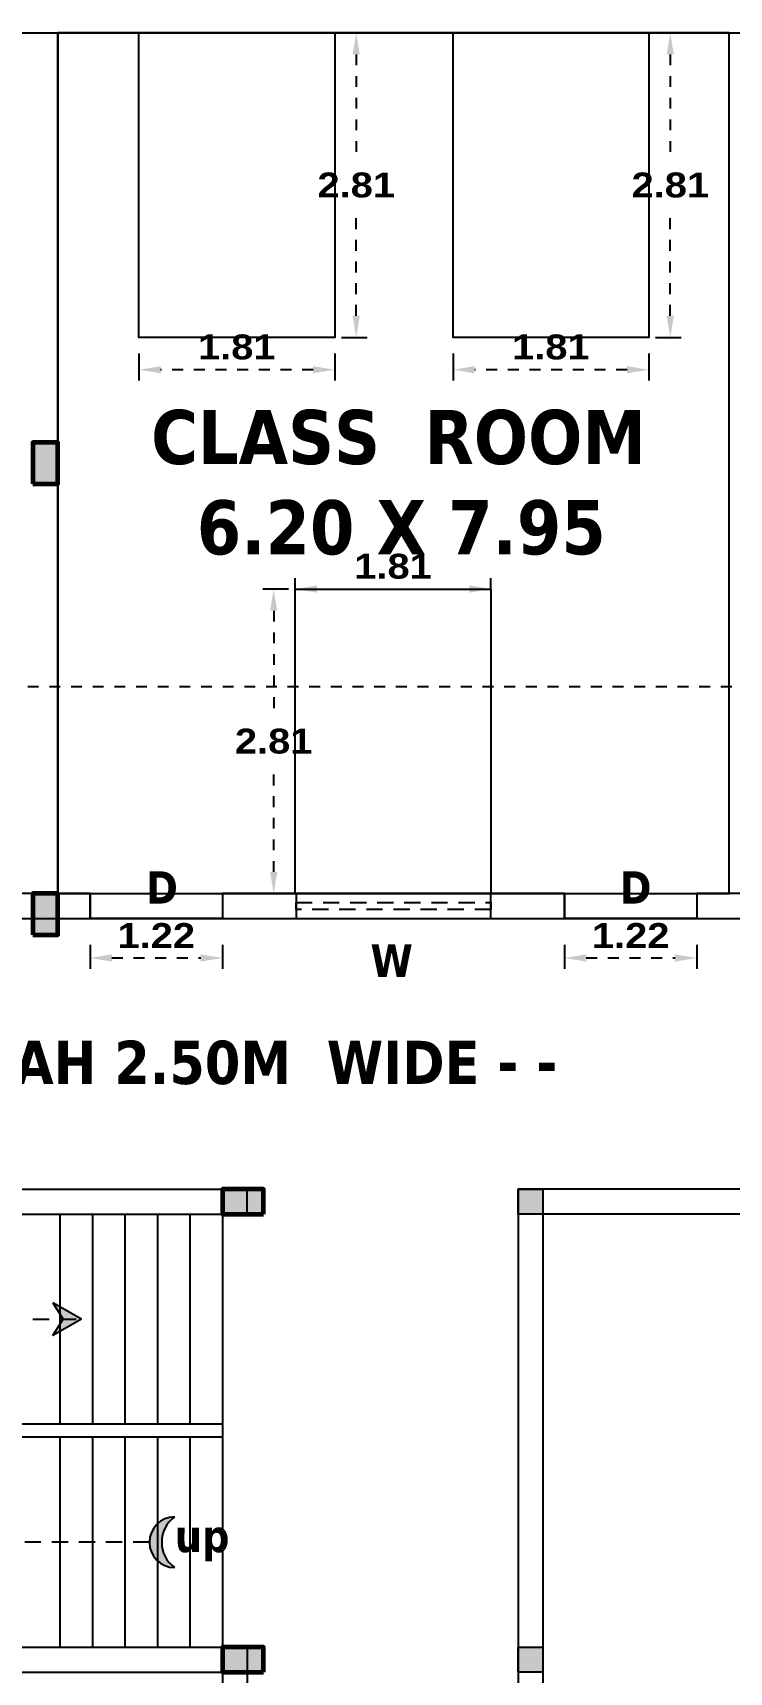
# Model space of a CAD drawing. Header units: metres. Extents: x 863 to 1571, y 626 to 804.
# Drawn here: x 874.21 to 880.64, y 682.07 to 697.21 of the extents above; entities that cross this region are included whole.
import ezdxf

# ---------------------------------------------------------------- set-up
doc = ezdxf.new("R2010")
doc.units = ezdxf.units.M
doc.header["$LTSCALE"] = 0.2
doc.header["$MEASUREMENT"] = 0
doc.header["$PDMODE"] = 2
for name, pattern in [('DASHDOT', [1, 0.5, -0.25, 0, -0.25]), ('DOT2', [0.125, 0, -0.125]), ('HIDDEN', [0.375, 0.25, -0.125])]:
    doc.linetypes.add(name, pattern=pattern)
doc.layers.get('0').update_dxf_attribs({"lineweight": 60})
for name, color, linetype in [('BLK_1_FLR_0_BLT_UP_AREA', 9, 'Continuous'), ('BLK_1_FLR_0_EXIT_WIDTH_DOOR', 1, 'Continuous'), ('BLK_1_FLR_0_REGULAR_ROOM_2', 2, 'Continuous'), ('BLK_1_FLR_0_REGULAR_ROOM_4', 2, 'Continuous'), ('BLK_1_FLR_0_ROOM_4_LIGHT_VENTILATION_1', 232, 'Continuous'), ('DOOR_OPEN', 232, 'Continuous')]:
    doc.layers.add(name, color=color, linetype=linetype)
doc.styles.get("Standard").update_dxf_attribs({"font": 'ariblk.ttf', "height": 0.23})
doc.styles.add('TXT', font='txt.shx')
doc.dimstyles.get("Standard").update_dxf_attribs({"dimtxt": 0.23, "dimasz": 0.2, "dimexe": 0.12, "dimexo": 0.0625, "dimgap": 0.09, "dimtad": 1, "dimtih": 1, "dimtoh": 1, "dimzin": 1, "dimdsep": 46, "dimtxsty": 'Standard', "dimcen": 0.09, "dimazin": 0, "dimtfac": 1, "dimtix": 1, "dimtofl": 0, "dimtmove": 0, "dimatfit": 0, "dimfxl": 0, "dimtolj": 1, "dimtzin": 0, "dimarcsym": 0})

# ---------------------------------------------------------------- blocks, each defined once
blk = doc.blocks.new('A$C650768DD')
blk.add_hatch(color=4).paths.add_polyline_path([(0, 0), (0.23, 0), (0.23, 0.38), (0, 0.38)])
at = {"color": 1}
blk.add_lwpolyline([(0, 0), (0.23, 0), (0.23, 0.38), (0, 0.38)], close=True, dxfattribs=at)
blk = doc.blocks.new('*D207')
at = {"color": 0, "lineweight": -2}
for p, q in [((874.443, 698.79), (874.443, 699.04)), ((880.643, 698.79), (880.643, 699.04))]:
    blk.add_line(p, q, dxfattribs=at)
at = {"linetype": 'DOT2'}
blk.add_line((874.643, 698.94), (880.443, 698.94), dxfattribs=at)
at = {"lineweight": -2}
for points in [[(874.643, 698.973), (874.643, 698.907), (874.443, 698.94)], [(880.443, 698.973), (880.443, 698.907), (880.643, 698.94)]]:
    blk.add_solid(points, dxfattribs=at)
at = {"layer": 'Defpoints', "color": 0, "lineweight": -2}
for p in [(880.643, 698.94), (874.443, 697.21), (880.643, 697.21)]:
    blk.add_point(p, dxfattribs=at)
at = {"color": 0, "lineweight": -2, "insert": (877.543, 699.149), "char_height": 0.23, "attachment_point": 5}
blk.add_mtext('\\A1;6.20', dxfattribs=at)
blk = doc.blocks.new('*D208')
at = {"color": 0, "lineweight": -2}
for p, q in [((880.643, 698.79), (880.643, 699.04)), ((880.873, 698.79), (880.873, 699.04))]:
    blk.add_line(p, q, dxfattribs=at)
at = {"linetype": 'DOT2'}
for p, q in [((880.443, 698.94), (880.243, 698.94)), ((881.073, 698.94), (881.273, 698.94))]:
    blk.add_line(p, q, dxfattribs=at)
at = {"lineweight": -2}
for points in [[(880.443, 698.973), (880.443, 698.907), (880.643, 698.94)], [(881.073, 698.973), (881.073, 698.907), (880.873, 698.94)]]:
    blk.add_solid(points, dxfattribs=at)
at = {"layer": 'Defpoints', "color": 0, "lineweight": -2}
for p in [(880.873, 698.94), (880.643, 697.21), (880.873, 697.21)]:
    blk.add_point(p, dxfattribs=at)
at = {"color": 0, "lineweight": -2, "insert": (880.758, 699.149), "char_height": 0.23, "attachment_point": 5}
blk.add_mtext('\\A1;0.23', dxfattribs=at)
blk = doc.blocks.new('*D233')
at = {"color": 0, "lineweight": -2}
for p, q in [((867.783, 699.79), (867.783, 700.04)), ((953.433, 699.79), (953.433, 700.04))]:
    blk.add_line(p, q, dxfattribs=at)
at = {"linetype": 'DOT2'}
blk.add_line((867.983, 699.94), (953.233, 699.94), dxfattribs=at)
at = {"lineweight": -2}
for points in [[(867.983, 699.973), (867.983, 699.907), (867.783, 699.94)], [(953.233, 699.973), (953.233, 699.907), (953.433, 699.94)]]:
    blk.add_solid(points, dxfattribs=at)
at = {"layer": 'Defpoints', "color": 0, "lineweight": -2}
for p in [(953.433, 699.94), (867.783, 697.44), (953.433, 686.53)]:
    blk.add_point(p, dxfattribs=at)
at = {"color": 0, "lineweight": -2, "insert": (910.608, 700.149), "char_height": 0.23, "attachment_point": 5}
blk.add_mtext('\\A1;85.65', dxfattribs=at)
blk = doc.blocks.new('*D299')
at = {"layer": 'BLK_1_FLR_0_ROOM_4_LIGHT_VENTILATION_1', "color": 232, "lineweight": -2}
for p, q in [((876.573, 692.073), (876.337, 692.073)), ((876.573, 689.26), (876.337, 689.26))]:
    blk.add_line(p, q, dxfattribs=at)
at = {"layer": 'BLK_1_FLR_0_ROOM_4_LIGHT_VENTILATION_1', "color": 232, "linetype": 'DOT2'}
for p, q in [((876.437, 691.873), (876.437, 690.875)), ((876.437, 689.46), (876.437, 690.458))]:
    blk.add_line(p, q, dxfattribs=at)
at = {"layer": 'BLK_1_FLR_0_ROOM_4_LIGHT_VENTILATION_1', "color": 232, "lineweight": -2}
for points in [[(876.404, 691.873), (876.47, 691.873), (876.437, 692.073)], [(876.404, 689.46), (876.47, 689.46), (876.437, 689.26)]]:
    blk.add_solid(points, dxfattribs=at)
at = {"layer": 'Defpoints', "color": 0, "lineweight": -2}
for p in [(876.437, 692.073), (876.636, 692.073), (876.636, 689.26)]:
    blk.add_point(p, dxfattribs=at)
at = {"layer": 'BLK_1_FLR_0_ROOM_4_LIGHT_VENTILATION_1', "color": 232, "lineweight": -2, "insert": (876.437, 690.667), "char_height": 0.23, "attachment_point": 5}
blk.add_mtext('\\A1;2.81', dxfattribs=at)
blk = doc.blocks.new('*D300')
at = {"layer": 'BLK_1_FLR_0_ROOM_4_LIGHT_VENTILATION_1', "color": 232, "lineweight": -2}
for p, q in [((876.636, 692.073), (876.636, 692.173)), ((878.443, 692.073), (878.443, 692.173))]:
    blk.add_line(p, q, dxfattribs=at)
at = {"layer": 'BLK_1_FLR_0_ROOM_4_LIGHT_VENTILATION_1', "color": 232, "linetype": 'DOT2'}
blk.add_line((876.836, 692.073), (878.243, 692.073), dxfattribs=at)
at = {"layer": 'BLK_1_FLR_0_ROOM_4_LIGHT_VENTILATION_1', "color": 232, "lineweight": -2}
for points in [[(876.836, 692.107), (876.836, 692.04), (876.636, 692.073)], [(878.243, 692.107), (878.243, 692.04), (878.443, 692.073)]]:
    blk.add_solid(points, dxfattribs=at)
at = {"layer": 'Defpoints', "color": 0, "lineweight": -2}
for p in [(876.636, 692.073), (878.443, 692.073), (878.443, 692.073)]:
    blk.add_point(p, dxfattribs=at)
at = {"layer": 'BLK_1_FLR_0_ROOM_4_LIGHT_VENTILATION_1', "color": 232, "lineweight": -2, "insert": (877.539, 692.282), "char_height": 0.23, "attachment_point": 5}
blk.add_mtext('\\A1;1.81', dxfattribs=at)
blk = doc.blocks.new('*D305')
at = {"layer": 'BLK_1_FLR_0_ROOM_4_LIGHT_VENTILATION_1', "color": 232, "lineweight": -2}
for p, q in [((877.062, 697.21), (877.299, 697.21)), ((877.062, 694.397), (877.299, 694.397))]:
    blk.add_line(p, q, dxfattribs=at)
at = {"layer": 'BLK_1_FLR_0_ROOM_4_LIGHT_VENTILATION_1', "color": 232, "linetype": 'DOT2'}
for p, q in [((877.199, 697.01), (877.199, 696.012)), ((877.199, 694.597), (877.199, 695.594))]:
    blk.add_line(p, q, dxfattribs=at)
at = {"layer": 'BLK_1_FLR_0_ROOM_4_LIGHT_VENTILATION_1', "color": 232, "lineweight": -2}
for points in [[(877.165, 697.01), (877.232, 697.01), (877.199, 697.21)], [(877.165, 694.597), (877.232, 694.597), (877.199, 694.397)]]:
    blk.add_solid(points, dxfattribs=at)
at = {"layer": 'Defpoints', "color": 0, "lineweight": -2}
for p in [(877, 697.21), (877, 694.397), (877.199, 694.397)]:
    blk.add_point(p, dxfattribs=at)
at = {"layer": 'BLK_1_FLR_0_ROOM_4_LIGHT_VENTILATION_1', "color": 232, "lineweight": -2, "insert": (877.199, 695.803), "char_height": 0.23, "attachment_point": 5}
blk.add_mtext('\\A1;2.81', dxfattribs=at)
blk = doc.blocks.new('*D306')
at = {"layer": 'BLK_1_FLR_0_ROOM_4_LIGHT_VENTILATION_1', "color": 232, "lineweight": -2}
for p, q in [((875.193, 694.248), (875.193, 693.998)), ((877, 694.248), (877, 693.998))]:
    blk.add_line(p, q, dxfattribs=at)
at = {"layer": 'BLK_1_FLR_0_ROOM_4_LIGHT_VENTILATION_1', "color": 232, "linetype": 'DOT2'}
blk.add_line((876.8, 694.098), (875.393, 694.098), dxfattribs=at)
at = {"layer": 'BLK_1_FLR_0_ROOM_4_LIGHT_VENTILATION_1', "color": 232, "lineweight": -2}
for points in [[(875.393, 694.131), (875.393, 694.065), (875.193, 694.098)], [(876.8, 694.131), (876.8, 694.065), (877, 694.098)]]:
    blk.add_solid(points, dxfattribs=at)
at = {"layer": 'Defpoints', "color": 0, "lineweight": -2}
for p in [(875.193, 694.397), (877, 694.397), (875.193, 694.098)]:
    blk.add_point(p, dxfattribs=at)
at = {"layer": 'BLK_1_FLR_0_ROOM_4_LIGHT_VENTILATION_1', "color": 232, "lineweight": -2, "insert": (876.096, 694.307), "char_height": 0.23, "attachment_point": 5}
blk.add_mtext('\\A1;1.81', dxfattribs=at)
blk = doc.blocks.new('*D307')
at = {"layer": 'BLK_1_FLR_0_ROOM_4_LIGHT_VENTILATION_1', "color": 232, "lineweight": -2}
for p, q in [((879.962, 697.21), (880.199, 697.21)), ((879.962, 694.397), (880.199, 694.397))]:
    blk.add_line(p, q, dxfattribs=at)
at = {"layer": 'BLK_1_FLR_0_ROOM_4_LIGHT_VENTILATION_1', "color": 232, "linetype": 'DOT2'}
for p, q in [((880.099, 697.01), (880.099, 696.012)), ((880.099, 694.597), (880.099, 695.594))]:
    blk.add_line(p, q, dxfattribs=at)
at = {"layer": 'BLK_1_FLR_0_ROOM_4_LIGHT_VENTILATION_1', "color": 232, "lineweight": -2}
for points in [[(880.065, 697.01), (880.132, 697.01), (880.099, 697.21)], [(880.065, 694.597), (880.132, 694.597), (880.099, 694.397)]]:
    blk.add_solid(points, dxfattribs=at)
at = {"layer": 'Defpoints', "color": 0, "lineweight": -2}
for p in [(879.9, 697.21), (879.9, 694.397), (880.099, 694.397)]:
    blk.add_point(p, dxfattribs=at)
at = {"layer": 'BLK_1_FLR_0_ROOM_4_LIGHT_VENTILATION_1', "color": 232, "lineweight": -2, "insert": (880.099, 695.803), "char_height": 0.23, "attachment_point": 5}
blk.add_mtext('\\A1;2.81', dxfattribs=at)
blk = doc.blocks.new('*D308')
at = {"layer": 'BLK_1_FLR_0_ROOM_4_LIGHT_VENTILATION_1', "color": 232, "lineweight": -2}
for p, q in [((878.093, 694.248), (878.093, 693.998)), ((879.9, 694.248), (879.9, 693.998))]:
    blk.add_line(p, q, dxfattribs=at)
at = {"layer": 'BLK_1_FLR_0_ROOM_4_LIGHT_VENTILATION_1', "color": 232, "linetype": 'DOT2'}
blk.add_line((879.7, 694.098), (878.293, 694.098), dxfattribs=at)
at = {"layer": 'BLK_1_FLR_0_ROOM_4_LIGHT_VENTILATION_1', "color": 232, "lineweight": -2}
for points in [[(878.293, 694.131), (878.293, 694.065), (878.093, 694.098)], [(879.7, 694.131), (879.7, 694.065), (879.9, 694.098)]]:
    blk.add_solid(points, dxfattribs=at)
at = {"layer": 'Defpoints', "color": 0, "lineweight": -2}
for p in [(878.093, 694.397), (879.9, 694.397), (878.093, 694.098)]:
    blk.add_point(p, dxfattribs=at)
at = {"layer": 'BLK_1_FLR_0_ROOM_4_LIGHT_VENTILATION_1', "color": 232, "lineweight": -2, "insert": (878.996, 694.307), "char_height": 0.23, "attachment_point": 5}
blk.add_mtext('\\A1;1.81', dxfattribs=at)
blk = doc.blocks.new('*D450')
at = {"layer": 'BLK_1_FLR_0_EXIT_WIDTH_DOOR', "color": 2, "lineweight": -2}
for p, q in [((874.743, 688.786), (874.743, 688.566)), ((875.963, 688.786), (875.963, 688.566))]:
    blk.add_line(p, q, dxfattribs=at)
at = {"layer": 'BLK_1_FLR_0_EXIT_WIDTH_DOOR', "color": 2, "linetype": 'DOT2'}
blk.add_line((874.943, 688.666), (875.763, 688.666), dxfattribs=at)
at = {"layer": 'BLK_1_FLR_0_EXIT_WIDTH_DOOR', "color": 2, "lineweight": -2}
for points in [[(874.943, 688.699), (874.943, 688.632), (874.743, 688.666)], [(875.763, 688.699), (875.763, 688.632), (875.963, 688.666)]]:
    blk.add_solid(points, dxfattribs=at)
at = {"layer": 'Defpoints', "color": 0, "lineweight": -2}
for p in [(874.743, 689.03), (875.963, 689.03), (875.963, 688.666)]:
    blk.add_point(p, dxfattribs=at)
at = {"layer": 'BLK_1_FLR_0_EXIT_WIDTH_DOOR', "color": 2, "lineweight": -2, "insert": (875.353, 688.873), "char_height": 0.23, "attachment_point": 5}
blk.add_mtext('\\A1;1.22', dxfattribs=at)
blk = doc.blocks.new('*D451')
at = {"layer": 'BLK_1_FLR_0_EXIT_WIDTH_DOOR', "color": 2, "lineweight": -2}
for p, q in [((879.123, 688.786), (879.123, 688.566)), ((880.343, 688.786), (880.343, 688.566))]:
    blk.add_line(p, q, dxfattribs=at)
at = {"layer": 'BLK_1_FLR_0_EXIT_WIDTH_DOOR', "color": 2, "linetype": 'DOT2'}
blk.add_line((879.323, 688.666), (880.143, 688.666), dxfattribs=at)
at = {"layer": 'BLK_1_FLR_0_EXIT_WIDTH_DOOR', "color": 2, "lineweight": -2}
for points in [[(879.323, 688.699), (879.323, 688.632), (879.123, 688.666)], [(880.143, 688.699), (880.143, 688.632), (880.343, 688.666)]]:
    blk.add_solid(points, dxfattribs=at)
at = {"layer": 'Defpoints', "color": 0, "lineweight": -2}
for p in [(879.123, 689.03), (880.343, 689.03), (880.343, 688.666)]:
    blk.add_point(p, dxfattribs=at)
at = {"layer": 'BLK_1_FLR_0_EXIT_WIDTH_DOOR', "color": 2, "lineweight": -2, "insert": (879.733, 688.873), "char_height": 0.23, "attachment_point": 5}
blk.add_mtext('\\A1;1.22', dxfattribs=at)

msp = doc.modelspace()

# ---------------------------------------------------------------- hatches: boundary and pattern name
at = {"lineweight": -2}
h = msp.add_hatch(color=256, dxfattribs=at)
h.dxf.hatch_style = 1
h.paths.add_polyline_path([(878.923, 686.53), (878.693, 686.53), (878.693, 686.3), (878.923, 686.3)])
h = msp.add_hatch(color=256, dxfattribs=at)
h.dxf.hatch_style = 1
h.paths.add_polyline_path([(874.634, 685.314), (874.397, 685.179), (874.493, 685.33), (874.397, 685.481), (874.634, 685.346)])
h.paths.add_polyline_path([(874.662, 685.33), (874.634, 685.314), (874.634, 685.346)])
h = msp.add_hatch(color=256, dxfattribs=at)
h.dxf.hatch_style = 1
h.paths.add_polyline_path([(875.523, 683.036, -1), (875.523, 683.504, 0.509611)])
h = msp.add_hatch(color=256, dxfattribs=at)
h.dxf.hatch_style = 1
h.paths.add_polyline_path([(878.923, 682.3), (878.693, 682.3), (878.693, 682.07), (878.923, 682.07)])

# ---------------------------------------------------------------- linework, layer by layer
for p, q in [((874.443, 689.26), (874.443, 697.21)), ((874.743, 689.26), (873.913, 689.26)), ((874.743, 689.26), (874.743, 689.03)), ((879.123, 689.26), (875.963, 689.26)), ((879.123, 689.26), (875.963, 689.26)), ((875.963, 689.26), (875.963, 689.03)), ((876.063, 689.26), (879.023, 689.26)), ((879.123, 689.26), (879.123, 689.03)), ((881.173, 689.26), (880.343, 689.26)), ((880.343, 689.26), (880.343, 689.03)), ((867.783, 689.03), (887.303, 689.03)), ((867.783, 686.53), (876.193, 686.53)), ((876.193, 686.3), (876.193, 686.53)), ((878.693, 686.53), (878.693, 686.53)), ((868.013, 686.3), (876.193, 686.3)), ((874.463, 686.3), (874.463, 684.36)), ((874.763, 686.3), (874.763, 684.36)), ((875.063, 686.3), (875.063, 684.36)), ((875.363, 686.3), (875.363, 684.36)), ((875.663, 686.3), (875.663, 684.36)), ((875.963, 686.3), (875.963, 684.36)), ((878.923, 686.3), (878.922, 664.71)), ((878.923, 686.3), (878.923, 686.3)), ((934.113, 686.3), (878.923, 686.3)), ((874.662, 685.33), (874.397, 685.481)), ((874.397, 685.481), (874.493, 685.33)), ((874.662, 685.33), (874.397, 685.179)), ((874.397, 685.179), (874.493, 685.33)), ((875.963, 684.36), (872.963, 684.36)), ((875.963, 684.36), (875.963, 682.3)), ((875.963, 684.24), (872.963, 684.24)), ((874.463, 684.24), (874.463, 682.3)), ((874.763, 684.24), (874.763, 682.3)), ((875.063, 684.24), (875.063, 682.3)), ((875.363, 684.24), (875.363, 682.3)), ((875.663, 684.24), (875.663, 682.3)), ((878.693, 682.8), (878.693, 669.44)), ((868.013, 682.3), (876.193, 682.3)), ((876.193, 682.3), (876.193, 669.21)), ((878.693, 682.3), (878.693, 682.3)), ((878.923, 682.07), (878.923, 682.07))]:
    msp.add_line(p, q, dxfattribs=at)
at = {"linetype": 'DASHDOT', "lineweight": -2}
msp.add_line((865.766, 691.173), (955.884, 691.173), dxfattribs=at)
at = {"linetype": 'HIDDEN', "lineweight": -2, "ltscale": 3}
for p, q in [((872.963, 685.33), (874.662, 685.33)), ((875.288, 683.27), (872.963, 683.27))]:
    msp.add_line(p, q, dxfattribs=at)
at = {"lineweight": -2}
for points in [[(872.713, 664.94), (868.013, 664.94), (868.013, 686.3), (868.013, 697.21), (953.203, 697.21), (953.203, 686.3), (955.849, 686.3), (955.849, 677.35), (953.203, 677.35), (953.203, 666.44), (919.911, 666.44), (919.911, 677.119), (934.343, 677.119), (934.343, 686.53), (878.693, 686.53), (878.692, 664.94), (876.853, 664.94)], [(879.023, 689.26), (876.063, 689.26)], [(879.023, 689.26), (876.063, 689.26)]]:
    msp.add_lwpolyline(points, dxfattribs=at)
for points in [[(876.643, 689.03), (878.443, 689.03), (878.443, 689.26), (876.643, 689.26)], [(876.643, 689.03), (878.443, 689.03), (878.443, 689.26), (876.643, 689.26)], [(878.693, 686.53), (878.923, 686.53), (878.923, 686.3), (878.693, 686.3)], [(878.693, 682.3), (878.923, 682.3), (878.923, 682.07), (878.693, 682.07)]]:
    msp.add_lwpolyline(points, close=True, dxfattribs=at)
at = {"linetype": 'HIDDEN', "lineweight": -2, "ltscale": 3}
msp.add_lwpolyline([(876.643, 689.178), (878.443, 689.178), (878.443, 689.112), (876.643, 689.112)], close=True, dxfattribs=at)
at = {"lineweight": -2}
for centre, radius, start, end in [((875.523, 683.27), 0.234, 90, 270), ((875.693, 683.27), 0.29, 125.9922, 234.0078)]:
    msp.add_arc(centre, radius, start, end, dxfattribs=at)
at = {"layer": 'BLK_1_FLR_0_BLT_UP_AREA', "color": 26, "lineweight": -2}
msp.add_lwpolyline([(867.783, 664.71), (867.783, 697.44), (953.433, 697.44), (953.433, 686.53), (956.079, 686.53), (956.079, 677.12), (953.433, 677.12), (953.433, 666.21), (919.679, 666.21), (919.681, 677.349), (934.113, 677.349), (934.113, 686.3), (878.923, 686.3), (878.922, 664.71)], close=True, dxfattribs=at)
at = {"layer": 'BLK_1_FLR_0_REGULAR_ROOM_2', "color": 3, "lineweight": -2}
msp.add_lwpolyline([(868.013, 682.07), (875.963, 682.07), (875.963, 675.87), (868.013, 675.87)], close=True, dxfattribs=at)
at = {"layer": 'BLK_1_FLR_0_REGULAR_ROOM_4', "color": 3, "lineweight": -2}
msp.add_lwpolyline([(874.443, 689.26), (880.643, 689.26), (880.643, 697.21), (874.443, 697.21)], close=True, dxfattribs=at)
at = {"layer": 'BLK_1_FLR_0_ROOM_4_LIGHT_VENTILATION_1', "color": 232, "lineweight": -2}
for points in [[(877, 697.21), (877, 694.397), (875.193, 694.397), (875.193, 697.21)], [(879.9, 697.21), (879.9, 694.397), (878.093, 694.397), (878.093, 697.21)], [(876.636, 689.26), (876.636, 692.073), (878.443, 692.073), (878.443, 689.26)]]:
    msp.add_lwpolyline(points, close=True, dxfattribs=at)
at = {"layer": 'DOOR_OPEN', "color": 2, "lineweight": -2}
for points in [[(874.743, 689.26), (875.963, 689.26), (875.963, 689.03), (874.743, 689.03)], [(879.123, 689.26), (880.343, 689.26), (880.343, 689.03), (879.123, 689.03)]]:
    msp.add_lwpolyline(points, close=True, dxfattribs=at)

# ---------------------------------------------------------------- block references
at = {"lineweight": -2}
for p in [(874.213, 693.045), (874.213, 688.88)]:
    msp.add_blockref('A$C650768DD', p, dxfattribs=at)
at = {"lineweight": -2, "rotation": 90}
for p in [(876.343, 686.3), (876.343, 682.07)]:
    msp.add_blockref('A$C650768DD', p, dxfattribs=at)

# ---------------------------------------------------------------- texts
at = {"lineweight": -2, "style": 'TXT'}
for s, insert, char_height, width, attachment_point in [('{\\fTahoma|b1|i0|c0|p34;\\W2.72503; \\W1;CLASS  ROOM\\P{\\W4.782534; }6.20 X 7.95}', (874.745, 692.384), 0.5, 5.79384, 7), ('{\\fTahoma|b1|i0|c0|p34;D}', (875.259, 689.467), 0.3, 35.65845, 1), ('{\\fTahoma|b1|i0|c0|p34;D}', (879.925, 689.467), 0.3, 35.65845, 3), ('{\\fTahoma|b1|i0|c0|p34;W}', (877.331, 688.491), 0.3, 35.65845, 7), ('{\\fTahoma|b1|i0|c0|p34;\\W7.37233;  \\W1;- -  VERANDAH 2.50M  WIDE - -}', (868.531, 687.494), 0.4, 13.35651, 7), ('{\\fTahoma|b1|i0|c0|p34;up}', (876.029, 683.093), 0.3, 35.65845, 9)]:
    msp.add_mtext(s, dxfattribs=dict(at, insert=insert, char_height=char_height, width=width, attachment_point=attachment_point))

# ---------------------------------------------------------------- dimensions: what is measured, and where the dimension line sits
at = {"lineweight": -2}
for base, p1, p2, override, picture, middle in [((953.433, 699.94), (867.783, 697.44), (953.433, 686.53), {"dimtxt": 0.21, "dimexe": 0.1, "dimclrd": 256, "dimfxl": 0.15, "dimlwd": 65535, "dimarcsym": 2}, '*D233', (910.608, 700.149)), ((880.643, 698.94), (874.443, 697.21), (880.643, 697.21), {"dimtxt": 0.21, "dimexe": 0.1, "dimclrd": 256, "dimtmove": 1, "dimfxl": 0.15, "dimlwd": 65535, "dimarcsym": 2}, '*D207', (877.543, 699.149)), ((880.873, 698.94), (880.643, 697.21), (880.873, 697.21), {"dimtxt": 0.21, "dimexe": 0.1, "dimclrd": 256, "dimtmove": 1, "dimfxl": 0.15, "dimlwd": 65535, "dimarcsym": 2}, '*D208', (880.758, 699.149))]:
    dim = msp.add_linear_dim(base=base, p1=p1, p2=p2, dimstyle='Standard', override=override, dxfattribs=at)
    dim.commit()
    dim.dimension.update_dxf_attribs({"geometry": picture, "text_midpoint": middle})
at = {"layer": 'BLK_1_FLR_0_EXIT_WIDTH_DOOR', "color": 2, "lineweight": -2}
for base, p1, p2, picture, middle in [((875.963, 688.666), (874.743, 689.03), (875.963, 689.03), '*D450', (875.353, 688.873)), ((880.343, 688.666), (879.123, 689.03), (880.343, 689.03), '*D451', (879.733, 688.873))]:
    dim = msp.add_linear_dim(base=base, p1=p1, p2=p2, dimstyle='Standard', override={"dimexe": 0.1, "dimclrd": 2, "dimclre": 2, "dimclrt": 2, "dimlwd": 65535, "dimarcsym": 2}, dxfattribs=at)
    dim.commit()
    dim.dimension.update_dxf_attribs({"geometry": picture, "text_midpoint": middle})
at = {"layer": 'BLK_1_FLR_0_ROOM_4_LIGHT_VENTILATION_1', "color": 232, "lineweight": -2}
for base, p1, p2, angle, picture, middle in [((877.199, 694.397), (877, 697.21), (877, 694.397), 270, '*D305', (877.199, 695.803)), ((880.099, 694.397), (879.9, 697.21), (879.9, 694.397), 270, '*D307', (880.099, 695.803)), ((878.443, 692.073), (876.636, 692.073), (878.443, 692.073), 180, '*D300', (877.539, 692.282)), ((876.437, 692.073), (876.636, 689.26), (876.636, 692.073), 90, '*D299', (876.437, 690.667))]:
    dim = msp.add_linear_dim(base=base, p1=p1, p2=p2, angle=angle, dimstyle='Standard', override={"dimexe": 0.1, "dimclrd": 232, "dimclre": 232, "dimclrt": 232, "dimfxl": 0.15, "dimlwd": 65535, "dimarcsym": 2}, dxfattribs=at)
    dim.commit()
    dim.dimension.update_dxf_attribs({"geometry": picture, "text_midpoint": middle})
for base, p1, p2, picture, middle in [((875.193, 694.098), (877, 694.397), (875.193, 694.397), '*D306', (876.096, 694.307)), ((878.093, 694.098), (879.9, 694.397), (878.093, 694.397), '*D308', (878.996, 694.307))]:
    dim = msp.add_linear_dim(base=base, p1=p1, p2=p2, dimstyle='Standard', override={"dimexe": 0.1, "dimclrd": 232, "dimclre": 232, "dimclrt": 232, "dimfxl": 0.15, "dimlwd": 65535, "dimarcsym": 2}, dxfattribs=at)
    dim.commit()
    dim.dimension.update_dxf_attribs({"geometry": picture, "text_midpoint": middle})

doc.saveas('drawing.dxf')
